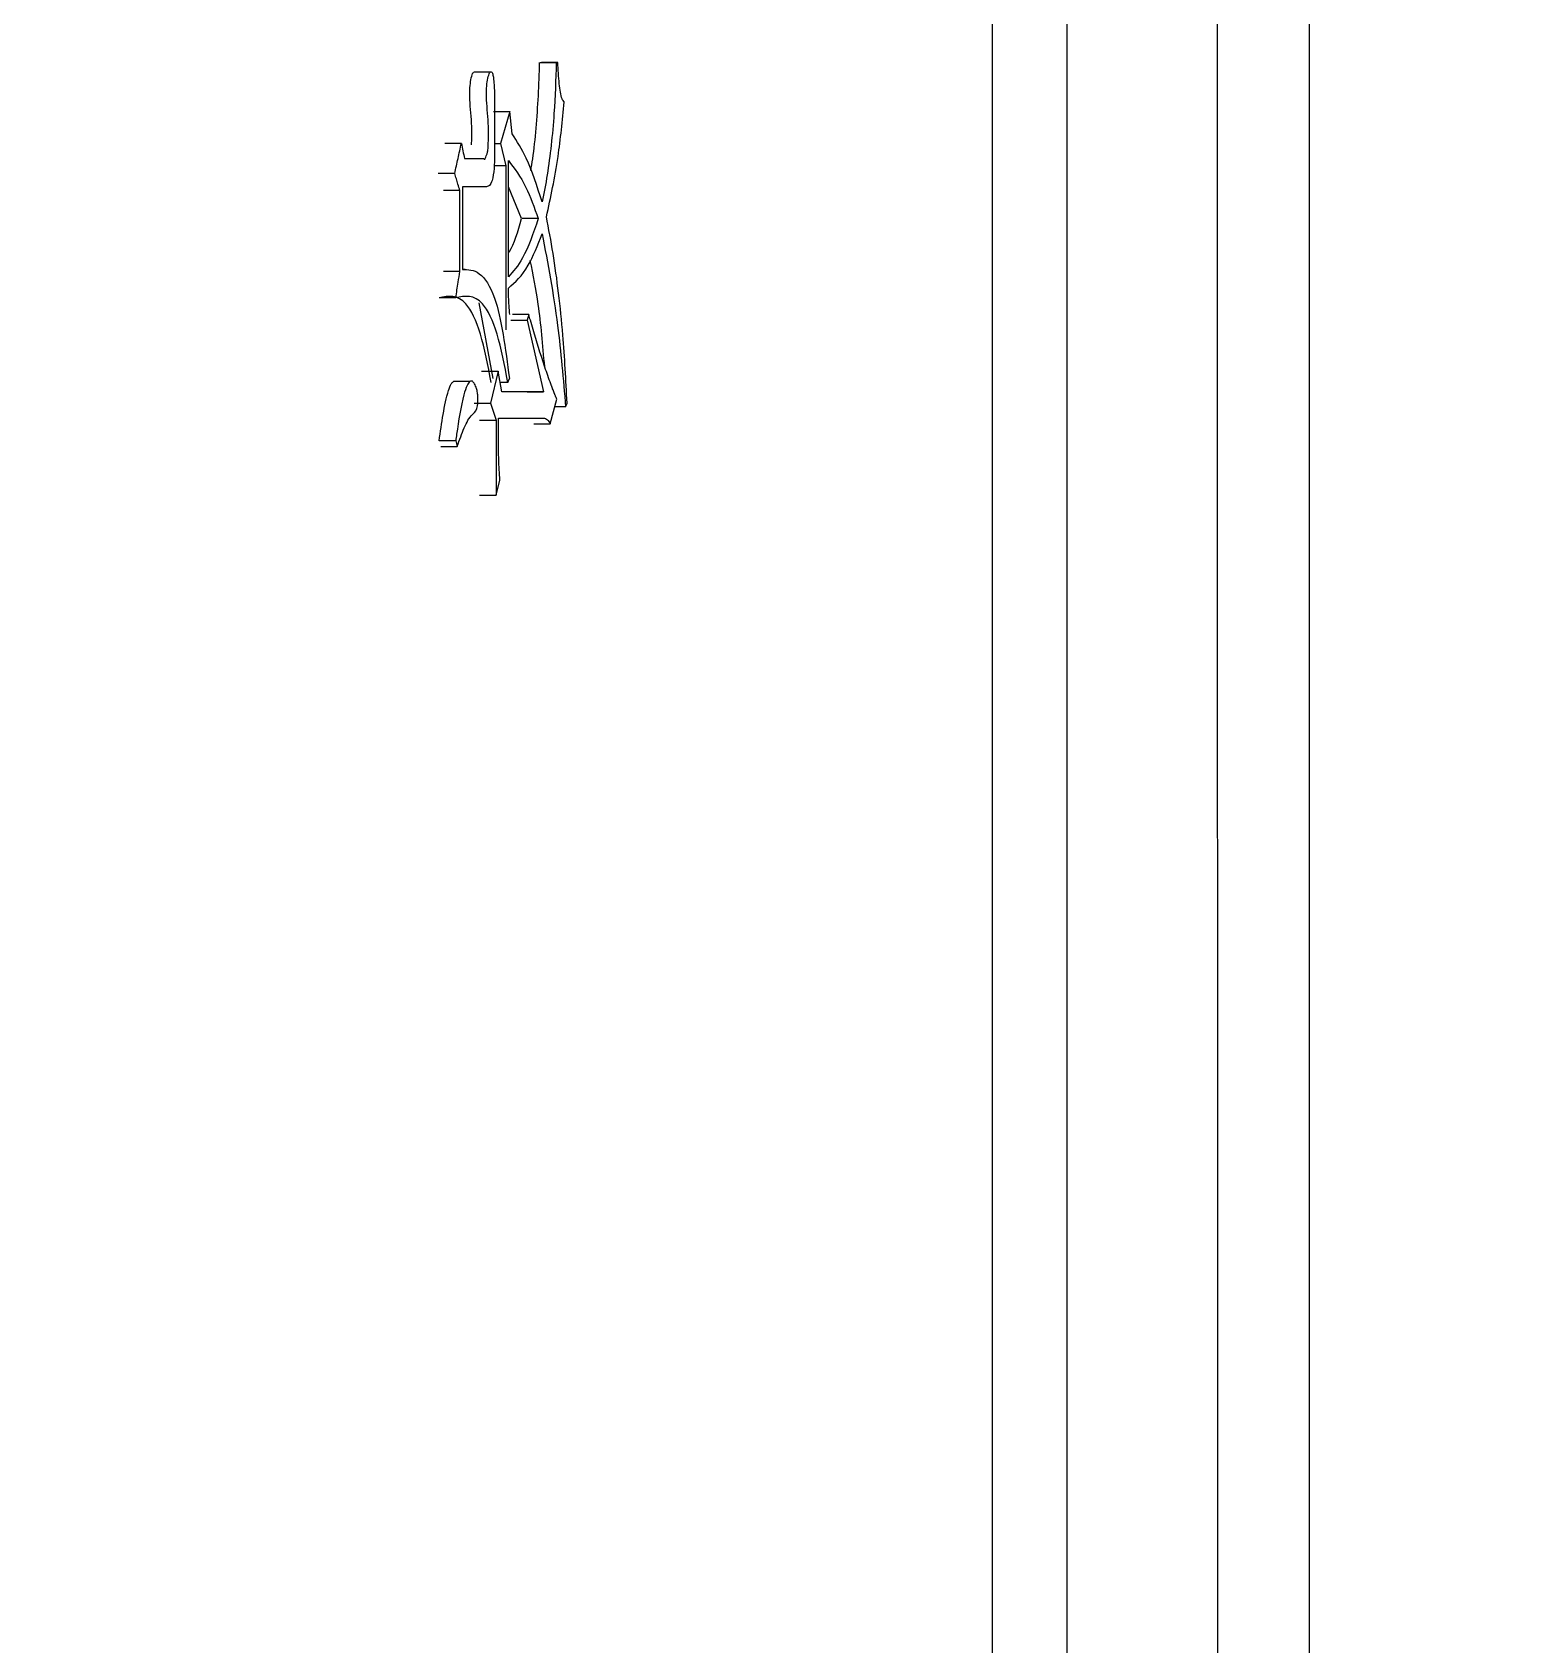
# Model space of a CAD drawing. Header units: millimetres. Extents: x 2085 to 4229, y 754 to 2271.
# Drawn here: x 3141.74 to 3150.38, y 981.51 to 990.78 of the extents above; entities that cross this region are included whole.
import ezdxf

# ---------------------------------------------------------------- set-up
doc = ezdxf.new("R2010")
doc.units = ezdxf.units.MM

msp = doc.modelspace()

# ---------------------------------------------------------------- linework, layer by layer
at = {"color": 7, "linetype": 'Continuous', "lineweight": 25}
for p, q in [((3149.0871, 972.3568), (3149.0871, 1001.6628)), ((3148.5548, 1001.3892), (3148.5573, 972.6516)), ((3147.6901, 1000.9447), (3147.6925, 972.6525)), ((3147.2644, 973.8257), (3147.2652, 1000.7264)), ((3144.3769, 990.5513), (3144.282, 990.5513)), ((3144.6633, 990.6072), (3144.7566, 990.6072)), ((3144.7647, 990.6072), (3144.6714, 990.6072)), ((3144.7647, 990.6072), (3144.7566, 990.6072)), ((3144.3954, 990.326), (3144.4894, 990.326)), ((3144.4894, 990.326), (3144.4358, 990.1421)), ((3144.5035, 990.1961), (3144.4894, 990.326)), ((3144.4016, 990.2502), (3144.4016, 990.0772)), ((3144.211, 990.1421), (3144.1164, 990.1421)), ((3144.4016, 990.1421), (3144.4358, 990.1421)), ((3144.4358, 990.1421), (3144.4669, 990.0123)), ((3144.2285, 990.0555), (3144.3387, 990.0555)), ((3144.2443, 990.0555), (3144.3387, 990.0555)), ((3144.4669, 990.0123), (3144.3994, 990.0123)), ((3144.4669, 990.0123), (3144.4668, 989.0711)), ((3144.4809, 989.3741), (3144.481, 990.0446)), ((3144.1728, 989.969), (3144.0781, 989.969)), ((3144.3559, 989.8933), (3144.2168, 989.8933)), ((3144.2168, 989.8933), (3144.2168, 989.4173)), ((3144.5572, 989.7094), (3144.481, 989.8926)), ((3144.2022, 989.8716), (3144.1076, 989.8716)), ((3144.2022, 989.4065), (3144.2022, 989.8716)), ((3144.6532, 989.7094), (3144.5596, 989.7094)), ((3144.2324, 989.4179), (3144.2168, 989.4179)), ((3144.1787, 989.255), (3144.084, 989.255)), ((3144.3107, 989.2246), (3144.3908, 988.7899)), ((3144.5982, 989.1577), (3144.5044, 989.1577)), ((3144.5982, 989.1577), (3144.5899, 989.1252)), ((3144.4961, 989.1252), (3144.5899, 989.1252)), ((3144.5899, 989.1252), (3144.6833, 988.7142)), ((3144.3274, 988.8332), (3144.4215, 988.8332)), ((3144.4215, 988.8332), (3144.3788, 988.6493)), ((3144.4442, 988.7142), (3144.4215, 988.8332)), ((3144.4781, 988.7683), (3144.4866, 988.7899)), ((3144.261, 988.7738), (3144.1659, 988.7738)), ((3144.4781, 988.7683), (3144.4339, 988.7683)), ((3144.6833, 988.7142), (3144.4442, 988.7142)), ((3144.5898, 988.7142), (3144.6833, 988.7142)), ((3144.2845, 988.6493), (3144.3788, 988.6493)), ((3144.3788, 988.6493), (3144.4102, 988.5519)), ((3144.7214, 988.5303), (3144.7593, 988.6709)), ((3144.8103, 988.6276), (3144.7476, 988.6276)), ((3144.8103, 988.6276), (3144.8183, 988.6493)), ((3144.4102, 988.5519), (3144.4101, 988.1192)), ((3144.4244, 988.5627), (3144.6833, 988.5627)), ((3144.4244, 988.4221), (3144.4244, 988.5627)), ((3144.5898, 988.5628), (3144.6833, 988.5627)), ((3144.628, 988.5303), (3144.7214, 988.5303)), ((3144.1787, 988.4329), (3144.084, 988.4329)), ((3144.0928, 988.4004), (3144.1875, 988.4004)), ((3144.4101, 988.1192), (3144.4329, 988.2058))]:
    msp.add_line(p, q, dxfattribs=at)
at = {"color": 7, "linetype": 'Continuous', "lineweight": 25, "flags": 128}
for points in [[(3144.2022, 989.4065), (3144.1781, 989.4065), (3144.154, 989.4065), (3144.1075, 989.4065)], [(3144.316, 988.5519), (3144.3623, 988.5519), (3144.4102, 988.5519)], [(3144.1787, 988.4329), (3144.1831, 988.4167), (3144.1875, 988.4004)], [(3144.3159, 988.1192), (3144.3386, 988.1192), (3144.3628, 988.1192), (3144.4101, 988.1192)]]:
    msp.add_lwpolyline(points, dxfattribs=at)
at = {"color": 7, "linetype": 'Continuous', "lineweight": 25}
for points, knots in [([(3070.6545, 982.719), (3073.2148, 982.7439), (3076.7952, 982.7787), (3082.0645, 983.0574), (3086.5289, 983.3928), (3091.8449, 983.9584), (3097.4139, 984.7317), (3103.2274, 985.7417), (3109.1986, 986.9978), (3115.2747, 988.5085), (3121.4126, 990.2792), (3127.5778, 992.3133), (3133.7414, 994.6128), (3139.8782, 997.1781), (3145.9663, 1000.0084), (3151.9859, 1003.1022), (3157.9186, 1006.4568), (3163.7477, 1010.069), (3169.4575, 1013.9346), (3175.033, 1018.0487), (3180.4603, 1022.4059), (3185.726, 1027.0001), (3190.8173, 1031.8247), (3195.7222, 1036.8723), (3200.4291, 1042.1352), (3204.9269, 1047.6052), (3209.2051, 1053.2734), (3213.2538, 1059.1307), (3217.0634, 1065.1673), (3220.6251, 1071.3732), (3223.9303, 1077.7378), (3226.9712, 1084.2503), (3229.7403, 1090.8996), (3232.2307, 1097.674), (3234.4361, 1104.5616), (3236.3507, 1111.5505), (3237.9693, 1118.6281), (3239.2871, 1125.7818), (3240.3, 1132.9987), (3241.0044, 1140.2659), (3241.3973, 1147.5701), (3241.4762, 1154.898), (3241.2392, 1162.236), (3240.685, 1169.5707), (3239.8129, 1176.8884), (3238.6226, 1184.1754), (3237.1144, 1191.418), (3235.2894, 1198.6026), (3233.149, 1205.7155), (3230.6951, 1212.743), (3227.9303, 1219.6716), (3224.8576, 1226.4879), (3221.4805, 1233.1786), (3217.8029, 1239.7304), (3213.8292, 1246.1304), (3209.5642, 1252.3658), (3205.0131, 1258.4238), (3200.1811, 1264.2921), (3195.074, 1269.9585), (3189.6974, 1275.4111), (3184.2507, 1280.4587), (3178.7773, 1285.1109), (3173.319, 1289.3804), (3167.6941, 1293.4227), (3161.9127, 1297.2312), (3155.9852, 1300.7993), (3149.9228, 1304.1213), (3143.737, 1307.1916), (3137.4404, 1310.005), (3131.0467, 1312.557), (3124.5715, 1314.8431), (3118.0338, 1316.8593), (3111.4589, 1318.6019), (3104.886, 1320.0667), (3098.3922, 1321.2482), (3092.1027, 1322.1453), (3086.579, 1322.7288), (3081.6962, 1323.0964), (3076.8721, 1323.3361), (3070.8977, 1323.4532), (3065.3809, 1323.3429), (3060.1117, 1323.0711), (3055.6473, 1322.7337), (3050.3312, 1322.1687), (3044.7622, 1321.3952), (3038.9488, 1320.3852), (3032.9775, 1319.1292), (3026.9015, 1317.6185), (3020.7635, 1315.8478), (3014.5983, 1313.8136), (3008.4348, 1311.5141), (3002.2979, 1308.9489), (2996.2098, 1306.1186), (2990.1903, 1303.0248), (2984.2575, 1299.6701), (2978.4284, 1296.058), (2972.7187, 1292.1924), (2967.1431, 1288.0783), (2961.7158, 1283.7211), (2956.4502, 1279.1269), (2951.3588, 1274.3023), (2946.4539, 1269.2547), (2941.7471, 1263.9917), (2937.2493, 1258.5218), (2932.9711, 1252.8535), (2928.9224, 1246.9963), (2925.1127, 1240.9597), (2921.5509, 1234.7538), (2918.2462, 1228.389), (2915.2035, 1221.8771), (2912.4415, 1215.2256), (2910.1044, 1208.9436), (2908.8259, 1204.8384), (2908.2627, 1203.03)], [0, 0, 0, 0, 0.010207, 0.014274, 0.021037, 0.028056, 0.035587, 0.043451, 0.051578, 0.059911, 0.06841, 0.077044, 0.085791, 0.094634, 0.103558, 0.112554, 0.121612, 0.130726, 0.13989, 0.149098, 0.158347, 0.167633, 0.176954, 0.186306, 0.195688, 0.205098, 0.214535, 0.223996, 0.233481, 0.242989, 0.252518, 0.262068, 0.271639, 0.281229, 0.290838, 0.300466, 0.310113, 0.319778, 0.329461, 0.339162, 0.348881, 0.358618, 0.368373, 0.378146, 0.387938, 0.397748, 0.407578, 0.417427, 0.427296, 0.437185, 0.447097, 0.457031, 0.466988, 0.47697, 0.486979, 0.497016, 0.507082, 0.517181, 0.527315, 0.537488, 0.547704, 0.556915, 0.566123, 0.575327, 0.584526, 0.593719, 0.602905, 0.612082, 0.621247, 0.630396, 0.639524, 0.64862, 0.657668, 0.666638, 0.675463, 0.683979, 0.691963, 0.697606, 0.703501, 0.71122, 0.721427, 0.725494, 0.732257, 0.739276, 0.746807, 0.754671, 0.762798, 0.771131, 0.77963, 0.788264, 0.797011, 0.805853, 0.814778, 0.823774, 0.832832, 0.841946, 0.85111, 0.860318, 0.869567, 0.878853, 0.888174, 0.897526, 0.906908, 0.916318, 0.925755, 0.935216, 0.944701, 0.954208, 0.963738, 0.973288, 0.982858, 0.992449, 1, 1, 1, 1]), ([(3144.2694, 990.1339), (3144.2696, 990.1366), (3144.2734, 990.19), (3144.2695, 990.2982), (3144.255, 990.4163), (3144.2637, 990.4982), (3144.2705, 990.5312), (3144.2769, 990.5479), (3144.2798, 990.5499), (3144.2807, 990.5504)], [0, 0, 0, 0, 0.018521, 0.367057, 0.710389, 0.822056, 0.932404, 0.97926, 1, 1, 1, 1]), ([(3144.3387, 990.0555), (3144.3399, 990.0542), (3144.3421, 990.0519), (3144.3449, 990.0506), (3144.3471, 990.0521), (3144.3496, 990.0593), (3144.3535, 990.0715), (3144.3598, 990.083), (3144.3641, 990.109), (3144.3677, 990.1804), (3144.3658, 990.2967), (3144.3507, 990.4142), (3144.3589, 990.4959), (3144.3656, 990.5297), (3144.3729, 990.5485), (3144.379, 990.5542), (3144.3847, 990.5529), (3144.3895, 990.5457), (3144.3936, 990.5315), (3144.3992, 990.4925), (3144.4024, 990.3956), (3144.4019, 990.3089), (3144.4016, 990.2502)], [0, 0, 0, 0, 0.0138, 0.025127, 0.031098, 0.037099, 0.060784, 0.089374, 0.112534, 0.153888, 0.320046, 0.483741, 0.537098, 0.589789, 0.612612, 0.635583, 0.657284, 0.674402, 0.691535, 0.721107, 0.811251, 1, 1, 1, 1]), ([(3144.6099, 989.986), (3144.6138, 990.008), (3144.6275, 990.0833), (3144.6411, 990.2304), (3144.6549, 990.4155), (3144.6586, 990.5432), (3144.6605, 990.6072)], [0, 0, 0, 0, 0.120306, 0.411451, 0.705042, 1, 1, 1, 1]), ([(3144.7566, 990.6072), (3144.7532, 990.5086), (3144.7477, 990.3465), (3144.728, 990.1313), (3144.7058, 989.9592), (3144.6853, 989.8573), (3144.6751, 989.8067)], [0, 0, 0, 0, 0.3439877, 0.5650552, 0.7839694, 1, 1, 1, 1]), ([(3144.8023, 990.3801), (3144.7978, 990.3849), (3144.7888, 990.3947), (3144.7797, 990.4368), (3144.7706, 990.5065), (3144.7671, 990.5656), (3144.7647, 990.6072)], [0, 0, 0, 0, 0.175771, 0.359485, 0.548639, 1, 1, 1, 1]), ([(3144.6997, 989.7202), (3144.7242, 989.8316), (3144.7683, 990.0322), (3144.7918, 990.2729), (3144.8023, 990.3801)], [0, 0, 0, 0, 0.554975, 1, 1, 1, 1]), ([(3144.6751, 989.8067), (3144.6461, 989.8964), (3144.5946, 990.0555), (3144.5311, 990.1534), (3144.5035, 990.1961)], [0, 0, 0, 0, 0.5637392, 1, 1, 1, 1]), ([(3144.1728, 989.969), (3144.1792, 989.9978), (3144.1919, 990.0555), (3144.2046, 990.1132), (3144.211, 990.1421)], [0, 0, 0, 0, 0.499999, 1, 1, 1, 1]), ([(3144.211, 990.1421), (3144.2139, 990.1276), (3144.2198, 990.0988), (3144.2256, 990.0699), (3144.2285, 990.0555)], [0, 0, 0, 0, 0.5, 1, 1, 1, 1]), ([(3144.4016, 990.0772), (3144.4013, 990.0502), (3144.4006, 989.9971), (3144.3903, 989.9292), (3144.3729, 989.8966), (3144.3615, 989.8944), (3144.3559, 989.8933)], [0, 0, 0, 0, 0.2935292, 0.5772393, 0.7904501, 1, 1, 1, 1]), ([(3144.481, 990.0446), (3144.5158, 989.9989), (3144.5785, 989.9164), (3144.6302, 989.7731), (3144.6532, 989.7094)], [0, 0, 0, 0, 0.555585, 1, 1, 1, 1]), ([(3144.2022, 989.8716), (3144.1986, 989.8835), (3144.1919, 989.9056), (3144.1821, 989.9381), (3144.1759, 989.9587), (3144.1728, 989.969)], [0, 0, 0, 0, 0.365746, 0.682872, 1, 1, 1, 1]), ([(3144.6532, 989.7094), (3144.6243, 989.6262), (3144.5728, 989.4786), (3144.5089, 989.4058), (3144.4809, 989.3741)], [0, 0, 0, 0, 0.56317, 1, 1, 1, 1]), ([(3144.4809, 989.5118), (3144.4832, 989.515), (3144.5129, 989.5565), (3144.5359, 989.636), (3144.5572, 989.7094)], [0, 0, 0, 0, 0.0756534, 1, 1, 1, 1]), ([(3144.8183, 988.6493), (3144.8116, 988.7809), (3144.8006, 988.997), (3144.7708, 989.2822), (3144.7397, 989.5116), (3144.713, 989.6509), (3144.6997, 989.7202)], [0, 0, 0, 0, 0.3437, 0.56446, 0.78335, 1, 1, 1, 1]), ([(3144.4809, 989.3092), (3144.5204, 989.3444), (3144.5913, 989.4077), (3144.6494, 989.5567), (3144.6751, 989.6229)], [0, 0, 0, 0, 0.555454, 1, 1, 1, 1]), ([(3144.6751, 989.6229), (3144.7077, 989.4516), (3144.7664, 989.1429), (3144.7967, 988.7864), (3144.8103, 988.6276)], [0, 0, 0, 0, 0.554852, 1, 1, 1, 1]), ([(3144.6898, 988.8602), (3144.6793, 988.9824), (3144.6605, 989.2009), (3144.6234, 989.3864), (3144.6071, 989.4681)], [0, 0, 0, 0, 0.559578, 1, 1, 1, 1]), ([(3144.1787, 989.255), (3144.181, 989.2698), (3144.1856, 989.2994), (3144.1934, 989.3499), (3144.1989, 989.3856), (3144.2022, 989.4065)], [0, 0, 0, 0, 0.2932077, 0.5864153, 1, 1, 1, 1]), ([(3144.2168, 989.4173), (3144.2495, 989.4171), (3144.315, 989.4167), (3144.4284, 989.2418), (3144.4642, 988.9635), (3144.4866, 988.7899)], [0, 0, 0, 0, 0.271711, 0.545564, 1, 1, 1, 1]), ([(3144.3824, 988.7683), (3144.3636, 988.8663), (3144.327, 989.0577), (3144.223, 989.2802), (3144.1361, 989.2645), (3144.0833, 989.255)], [0, 0, 0, 0, 0.291558, 0.569369, 1, 1, 1, 1]), ([(3144.4781, 988.7683), (3144.4594, 988.8663), (3144.4227, 989.0578), (3144.3186, 989.2802), (3144.2316, 989.2645), (3144.1787, 989.255)], [0, 0, 0, 0, 0.29142, 0.569226, 1, 1, 1, 1]), ([(3144.4894, 989.1577), (3144.488, 989.175), (3144.4853, 989.2083), (3144.4818, 989.2587), (3144.4812, 989.2923), (3144.4809, 989.3092)], [0, 0, 0, 0, 0.348407, 0.672288, 1, 1, 1, 1]), ([(3144.7593, 988.6709), (3144.7578, 988.6746), (3144.7557, 988.6801), (3144.7528, 988.6875), (3144.7499, 988.6948), (3144.747, 988.7022), (3144.7441, 988.7096), (3144.742, 988.7152), (3144.7391, 988.7226), (3144.7362, 988.7301), (3144.7334, 988.7376), (3144.7312, 988.7433), (3144.7269, 988.7546), (3144.712, 988.7948), (3144.6926, 988.8509), (3144.6544, 988.9665), (3144.6252, 989.0652), (3144.6013, 989.147), (3144.5982, 989.1577)], [0, 0, 0, 0, 0.025377, 0.038065, 0.050754, 0.076131, 0.088819, 0.101507, 0.114196, 0.139573, 0.152261, 0.16495, 0.177638, 0.228393, 0.431466, 0.532978, 0.939243, 1, 1, 1, 1]), ([(3144.1875, 988.4004), (3144.2004, 988.4375), (3144.2262, 988.5119), (3144.2646, 988.5812), (3144.2942, 988.5984), (3144.3038, 988.6333), (3144.306, 988.6561), (3144.3061, 988.6824), (3144.3035, 988.7102), (3144.2974, 988.738), (3144.2873, 988.7612), (3144.2738, 988.7778), (3144.2582, 988.7756), (3144.2407, 988.7498), (3144.2115, 988.6544), (3144.1931, 988.5379), (3144.1804, 988.4452), (3144.1787, 988.4329)], [0, 0, 0, 0, 0.147264, 0.295549, 0.379238, 0.397703, 0.416178, 0.440331, 0.464931, 0.490583, 0.529382, 0.57023, 0.614805, 0.662848, 0.734386, 0.964893, 1, 1, 1, 1]), ([(3144.0833, 988.4329), (3144.0906, 988.484), (3144.1051, 988.5866), (3144.1281, 988.699), (3144.1501, 988.76), (3144.1607, 988.7692), (3144.165, 988.7729)], [0, 0, 0, 0, 0.376936, 0.756018, 0.900931, 1, 1, 1, 1]), ([(3144.6833, 988.5627), (3144.6907, 988.5615), (3144.7041, 988.5592), (3144.7161, 988.5392), (3144.7214, 988.5303)], [0, 0, 0, 0, 0.557224, 1, 1, 1, 1]), ([(3144.4329, 988.2058), (3144.4301, 988.2455), (3144.425, 988.3167), (3144.4246, 988.3898), (3144.4244, 988.4221)], [0, 0, 0, 0, 0.558839, 1, 1, 1, 1])]:
    msp.add_open_spline(points, degree=3, knots=knots, dxfattribs=at)
msp.add_open_spline([(3156.4475, 990.6843), (3156.362, 989.1248), (3156.1909, 986.0057), (3154.8032, 981.5081), (3152.6945, 977.3001), (3150.6606, 974.9292), (3149.6437, 973.7437)], degree=3, dxfattribs=at)

doc.saveas('drawing.dxf')
